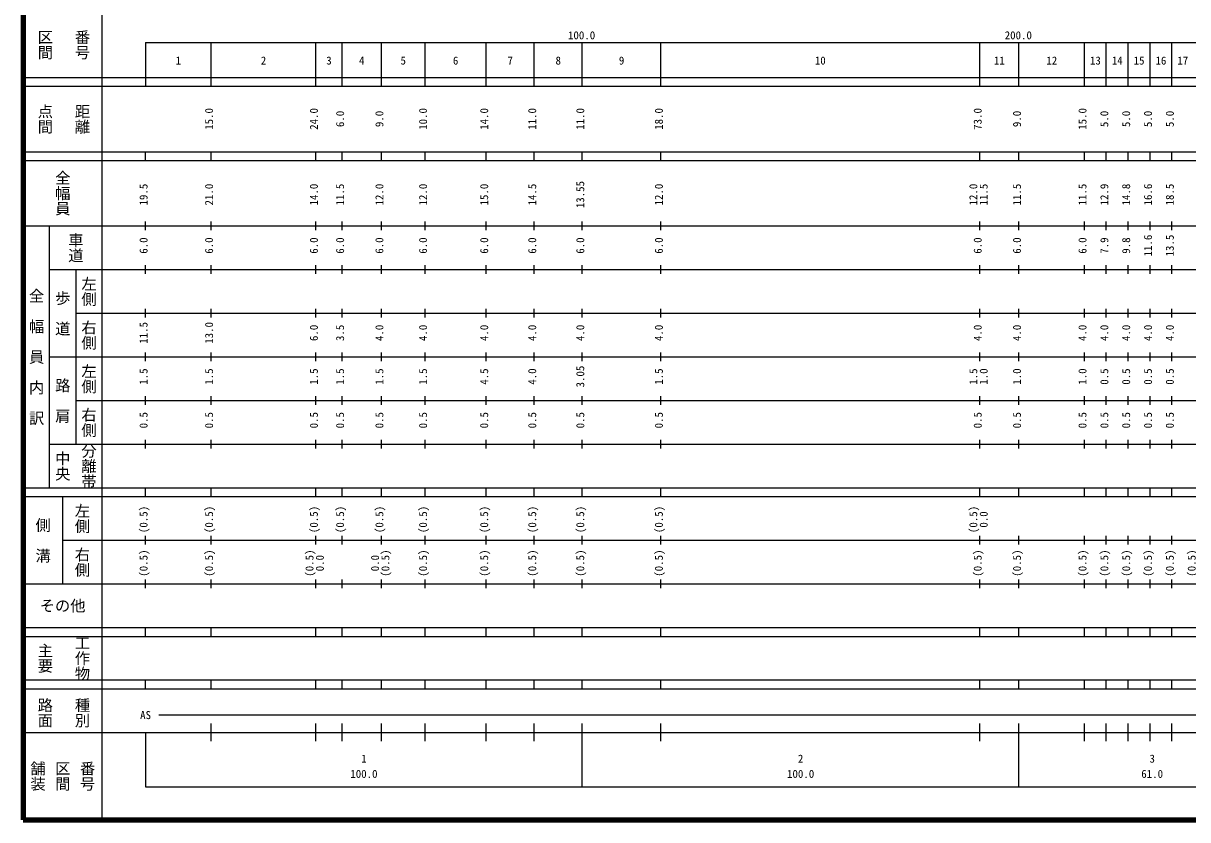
# Model space of a CAD drawing. Units: millimetres on the paper, enlarged 1000 times. Extents: x 40000 to 680000, y 20000 to 380000.
# Drawn here: x 40000 to 306635, y 20000 to 202409 of the extents above; entities that cross this region are included whole.
import ezdxf
from ezdxf.enums import TextEntityAlignment as Align

# ---------------------------------------------------------------- set-up
doc = ezdxf.new("R2010")
doc.units = ezdxf.units.MM
doc.header["$LTSCALE"] = 1000
doc.layers.add('M-TTL', color=2, linetype='Continuous', lineweight=140)
doc.layers.add('M-TTL-BAND', color=7, linetype='Continuous', lineweight=25)
doc.styles.add('@ＭＳ ゴシック', font='')
doc.styles.add('ＭＳ ゴシック', font='')
doc.styles.get('@ＭＳ ゴシック').set_extended_font_data('@MS Gothic')
doc.styles.get('ＭＳ ゴシック').set_extended_font_data('MS Gothic')

msp = doc.modelspace()

# ---------------------------------------------------------------- linework, layer by layer
at = {"layer": 'M-TTL'}
for p, q in [((40000, 380000), (40000, 20000)), ((40000, 20000), (680000, 20000))]:
    msp.add_line(p, q, dxfattribs=at)
at = {"layer": 'M-TTL-BAND'}
for p, q in [((58000, 370000), (58000, 20000)), ((68000, 198000), (579000, 198000)), ((68000, 198000), (68000, 188000)), ((83000, 188000), (83000, 198000)), ((107000, 188000), (107000, 198000)), ((113000, 188000), (113000, 198000)), ((122000, 188000), (122000, 198000)), ((132000, 188000), (132000, 198000)), ((146000, 188000), (146000, 198000)), ((157000, 188000), (157000, 198000)), ((168000, 188000), (168000, 198000)), ((186000, 188000), (186000, 198000)), ((259000, 188000), (259000, 198000)), ((268000, 188000), (268000, 198000)), ((283000, 188000), (283000, 198000)), ((288000, 188000), (288000, 198000)), ((293000, 188000), (293000, 198000)), ((298000, 188000), (298000, 198000)), ((303000, 188000), (303000, 198000)), ((40000, 190000), (579000, 190000)), ((40000, 188000), (579000, 188000)), ((40000, 173000), (579000, 173000)), ((40000, 171000), (579000, 171000)), ((68000, 171000), (68000, 173000)), ((83000, 171000), (83000, 173000)), ((107000, 171000), (107000, 173000)), ((113000, 171000), (113000, 173000)), ((122000, 171000), (122000, 173000)), ((132000, 171000), (132000, 173000)), ((146000, 171000), (146000, 173000)), ((157000, 171000), (157000, 173000)), ((168000, 171000), (168000, 173000)), ((186000, 171000), (186000, 173000)), ((259000, 171000), (259000, 173000)), ((268000, 171000), (268000, 173000)), ((283000, 171000), (283000, 173000)), ((288000, 171000), (288000, 173000)), ((293000, 171000), (293000, 173000)), ((298000, 171000), (298000, 173000)), ((303000, 171000), (303000, 173000)), ((40000, 156000), (579000, 156000)), ((46000, 96000), (46000, 156000)), ((68000, 155000), (68000, 157000)), ((83000, 155000), (83000, 157000)), ((107000, 155000), (107000, 157000)), ((113000, 155000), (113000, 157000)), ((122000, 155000), (122000, 157000)), ((132000, 155000), (132000, 157000)), ((146000, 155000), (146000, 157000)), ((157000, 155000), (157000, 157000)), ((168000, 155000), (168000, 157000)), ((186000, 155000), (186000, 157000)), ((259000, 155000), (259000, 157000)), ((268000, 155000), (268000, 157000)), ((283000, 155000), (283000, 157000)), ((288000, 155000), (288000, 157000)), ((293000, 155000), (293000, 157000)), ((298000, 155000), (298000, 157000)), ((303000, 155000), (303000, 157000)), ((68000, 145000), (68000, 147000)), ((83000, 145000), (83000, 147000)), ((107000, 145000), (107000, 147000)), ((113000, 145000), (113000, 147000)), ((122000, 145000), (122000, 147000)), ((132000, 145000), (132000, 147000)), ((146000, 145000), (146000, 147000)), ((157000, 145000), (157000, 147000)), ((168000, 145000), (168000, 147000)), ((186000, 145000), (186000, 147000)), ((259000, 145000), (259000, 147000)), ((268000, 145000), (268000, 147000)), ((283000, 145000), (283000, 147000)), ((288000, 145000), (288000, 147000)), ((293000, 145000), (293000, 147000)), ((298000, 145000), (298000, 147000)), ((303000, 145000), (303000, 147000)), ((46000, 146000), (579000, 146000)), ((52000, 146000), (52000, 106000)), ((52000, 136000), (579000, 136000)), ((68000, 135000), (68000, 137000)), ((83000, 135000), (83000, 137000)), ((107000, 135000), (107000, 137000)), ((113000, 135000), (113000, 137000)), ((122000, 135000), (122000, 137000)), ((132000, 135000), (132000, 137000)), ((146000, 135000), (146000, 137000)), ((157000, 135000), (157000, 137000)), ((168000, 135000), (168000, 137000)), ((186000, 135000), (186000, 137000)), ((259000, 135000), (259000, 137000)), ((268000, 135000), (268000, 137000)), ((283000, 135000), (283000, 137000)), ((288000, 135000), (288000, 137000)), ((293000, 135000), (293000, 137000)), ((298000, 135000), (298000, 137000)), ((303000, 135000), (303000, 137000)), ((46000, 126000), (579000, 126000)), ((68000, 125000), (68000, 127000)), ((83000, 125000), (83000, 127000)), ((107000, 125000), (107000, 127000)), ((113000, 125000), (113000, 127000)), ((122000, 125000), (122000, 127000)), ((132000, 125000), (132000, 127000)), ((146000, 125000), (146000, 127000)), ((157000, 125000), (157000, 127000)), ((168000, 125000), (168000, 127000)), ((186000, 125000), (186000, 127000)), ((259000, 125000), (259000, 127000)), ((268000, 125000), (268000, 127000)), ((283000, 125000), (283000, 127000)), ((288000, 125000), (288000, 127000)), ((293000, 125000), (293000, 127000)), ((298000, 125000), (298000, 127000)), ((303000, 125000), (303000, 127000)), ((52000, 116000), (579000, 116000)), ((68000, 115000), (68000, 117000)), ((83000, 115000), (83000, 117000)), ((107000, 115000), (107000, 117000)), ((113000, 115000), (113000, 117000)), ((122000, 115000), (122000, 117000)), ((132000, 115000), (132000, 117000)), ((146000, 115000), (146000, 117000)), ((157000, 115000), (157000, 117000)), ((168000, 115000), (168000, 117000)), ((186000, 115000), (186000, 117000)), ((259000, 115000), (259000, 117000)), ((268000, 115000), (268000, 117000)), ((283000, 115000), (283000, 117000)), ((288000, 115000), (288000, 117000)), ((293000, 115000), (293000, 117000)), ((298000, 115000), (298000, 117000)), ((303000, 115000), (303000, 117000)), ((68000, 105000), (68000, 107000)), ((83000, 105000), (83000, 107000)), ((107000, 105000), (107000, 107000)), ((113000, 105000), (113000, 107000)), ((122000, 105000), (122000, 107000)), ((132000, 105000), (132000, 107000)), ((146000, 105000), (146000, 107000)), ((157000, 105000), (157000, 107000)), ((168000, 105000), (168000, 107000)), ((186000, 105000), (186000, 107000)), ((259000, 105000), (259000, 107000)), ((268000, 105000), (268000, 107000)), ((283000, 105000), (283000, 107000)), ((288000, 105000), (288000, 107000)), ((293000, 105000), (293000, 107000)), ((298000, 105000), (298000, 107000)), ((303000, 105000), (303000, 107000)), ((46000, 106000), (579000, 106000)), ((40000, 96000), (579000, 96000)), ((68000, 94000), (68000, 96000)), ((83000, 94000), (83000, 96000)), ((107000, 94000), (107000, 96000)), ((113000, 94000), (113000, 96000)), ((122000, 94000), (122000, 96000)), ((132000, 94000), (132000, 96000)), ((146000, 94000), (146000, 96000)), ((157000, 94000), (157000, 96000)), ((168000, 94000), (168000, 96000)), ((186000, 94000), (186000, 96000)), ((259000, 94000), (259000, 96000)), ((268000, 94000), (268000, 96000)), ((283000, 94000), (283000, 96000)), ((288000, 94000), (288000, 96000)), ((293000, 94000), (293000, 96000)), ((298000, 94000), (298000, 96000)), ((303000, 94000), (303000, 96000)), ((40000, 94000), (579000, 94000)), ((49000, 94000), (49000, 74000)), ((49000, 84000), (579000, 84000)), ((68000, 83000), (68000, 85000)), ((83000, 83000), (83000, 85000)), ((107000, 83000), (107000, 85000)), ((113000, 83000), (113000, 85000)), ((122000, 83000), (122000, 85000)), ((132000, 83000), (132000, 85000)), ((146000, 83000), (146000, 85000)), ((157000, 83000), (157000, 85000)), ((168000, 83000), (168000, 85000)), ((186000, 83000), (186000, 85000)), ((259000, 83000), (259000, 85000)), ((268000, 83000), (268000, 85000)), ((283000, 83000), (283000, 85000)), ((288000, 83000), (288000, 85000)), ((293000, 83000), (293000, 85000)), ((298000, 83000), (298000, 85000)), ((303000, 83000), (303000, 85000)), ((68000, 73000), (68000, 75000)), ((83000, 73000), (83000, 75000)), ((107000, 73000), (107000, 75000)), ((113000, 73000), (113000, 75000)), ((122000, 73000), (122000, 75000)), ((132000, 73000), (132000, 75000)), ((146000, 73000), (146000, 75000)), ((157000, 73000), (157000, 75000)), ((168000, 73000), (168000, 75000)), ((186000, 73000), (186000, 75000)), ((259000, 73000), (259000, 75000)), ((268000, 73000), (268000, 75000)), ((283000, 73000), (283000, 75000)), ((288000, 73000), (288000, 75000)), ((293000, 73000), (293000, 75000)), ((298000, 73000), (298000, 75000)), ((303000, 73000), (303000, 75000)), ((40000, 74000), (579000, 74000)), ((40000, 64000), (579000, 64000)), ((68000, 62000), (68000, 64000)), ((83000, 62000), (83000, 64000)), ((107000, 62000), (107000, 64000)), ((113000, 62000), (113000, 64000)), ((122000, 62000), (122000, 64000)), ((132000, 62000), (132000, 64000)), ((146000, 62000), (146000, 64000)), ((157000, 62000), (157000, 64000)), ((168000, 62000), (168000, 64000)), ((186000, 62000), (186000, 64000)), ((259000, 62000), (259000, 64000)), ((268000, 62000), (268000, 64000)), ((283000, 62000), (283000, 64000)), ((288000, 62000), (288000, 64000)), ((293000, 62000), (293000, 64000)), ((298000, 62000), (298000, 64000)), ((303000, 62000), (303000, 64000)), ((40000, 62000), (579000, 62000)), ((40000, 52000), (579000, 52000)), ((68000, 50000), (68000, 52000)), ((83000, 50000), (83000, 52000)), ((107000, 50000), (107000, 52000)), ((113000, 50000), (113000, 52000)), ((122000, 50000), (122000, 52000)), ((132000, 50000), (132000, 52000)), ((146000, 50000), (146000, 52000)), ((157000, 50000), (157000, 52000)), ((168000, 50000), (168000, 52000)), ((186000, 50000), (186000, 52000)), ((259000, 50000), (259000, 52000)), ((268000, 50000), (268000, 52000)), ((283000, 50000), (283000, 52000)), ((288000, 50000), (288000, 52000)), ((293000, 50000), (293000, 52000)), ((298000, 50000), (298000, 52000)), ((303000, 50000), (303000, 52000)), ((40000, 50000), (579000, 50000)), ((71000, 44000), (532000, 44000)), ((40000, 40000), (579000, 40000)), ((68000, 40000), (68000, 27500)), ((83000, 38000), (83000, 42000)), ((107000, 38000), (107000, 42000)), ((113000, 38000), (113000, 42000)), ((122000, 38000), (122000, 42000)), ((132000, 38000), (132000, 42000)), ((146000, 38000), (146000, 42000)), ((157000, 38000), (157000, 42000)), ((168000, 27500), (168000, 42000)), ((186000, 38000), (186000, 42000)), ((259000, 38000), (259000, 42000)), ((268000, 27500), (268000, 42000)), ((283000, 38000), (283000, 42000)), ((288000, 38000), (288000, 42000)), ((293000, 38000), (293000, 42000)), ((298000, 38000), (298000, 42000)), ((303000, 38000), (303000, 42000)), ((68000, 27500), (579000, 27500))]:
    msp.add_line(p, q, dxfattribs=at)

# ---------------------------------------------------------------- texts
at = {"layer": 'M-TTL-BAND', "style": '@ＭＳ ゴシック'}
for s, p in [('区間', (45000, 197500)), ('番号', (53500, 197500)), ('点間', (45000, 180500)), ('距離', (53500, 180500)), ('全幅員', (49000, 163500)), ('車道', (52000, 151000)), ('左側', (55000, 141000)), ('全\u3000幅\u3000員\u3000内\u3000訳', (43000, 126000)), ('歩\u3000道', (49000, 136000)), ('右側', (55000, 131000)), ('左側', (55000, 121000)), ('路\u3000肩', (49000, 116000)), ('右側', (55000, 111000)), ('中央', (49000, 101000)), ('分離帯', (55000, 101000)), ('左側', (53500, 89000)), ('側\u3000溝', (44500, 84000)), ('右側', (53500, 79000)), ('工作物', (53500, 57000)), ('主要', (45000, 57000)), ('路面', (45000, 44500)), ('種別', (53500, 44500)), ('舗装', (43333, 30000)), ('区間', (49000, 30000)), ('番号', (54667, 30000))]:
    msp.add_text(s, height=2566, rotation=270, dxfattribs=at).set_placement(p, align=Align.MIDDLE_CENTER)
at = {"layer": 'M-TTL-BAND', "style": 'ＭＳ ゴシック'}
for s, p in [('100.0', (167844, 198195)), ('200.0', (267844, 198195)), ('1', (75500, 192405)), ('2', (95000, 192405)), ('3', (110000, 192405)), ('4', (117500, 192405)), ('5', (127000, 192405)), ('6', (139000, 192405)), ('7', (151500, 192405)), ('8', (162500, 192405)), ('9', (177000, 192405)), ('10', (222500, 192405)), ('11', (263500, 192405)), ('12', (275500, 192405)), ('13', (285500, 192405)), ('14', (290500, 192405)), ('15', (295500, 192405)), ('16', (300500, 192405)), ('17', (305500, 192405)), ('AS', (68000, 42500)), ('1', (118000, 32523)), ('2', (218000, 32523)), ('3', (298500, 32523)), ('100.0', (118000, 29033)), ('100.0', (218000, 29033)), ('61.0', (298500, 29033))]:
    msp.add_text(s, height=1833, dxfattribs=at).set_placement(p, align=Align.BOTTOM_CENTER)
for s, p in [('15.0', (84000, 180500)), ('24.0', (108000, 180500)), ('6.0', (114000, 180500)), ('9.0', (123000, 180500)), ('10.0', (133000, 180500)), ('14.0', (147000, 180500)), ('11.0', (158000, 180500)), ('11.0', (169000, 180500)), ('18.0', (187000, 180500)), ('73.0', (260000, 180500)), ('9.0', (269000, 180500)), ('15.0', (284000, 180500)), ('5.0', (289000, 180500)), ('5.0', (294000, 180500)), ('5.0', (299000, 180500)), ('5.0', (304000, 180500)), ('19.5', (69000, 163174)), ('21.0', (84000, 163174)), ('14.0', (108000, 163174)), ('11.5', (114000, 163174)), ('12.0', (123000, 163174)), ('12.0', (133000, 163174)), ('15.0', (147000, 163174)), ('14.5', (158000, 163174)), ('13.55', (169000, 163174)), ('12.0', (187000, 163174)), ('12.0', (259000, 163174)), ('11.5', (261370, 163174)), ('11.5', (269000, 163174)), ('11.5', (284000, 163174)), ('12.9', (289000, 163174)), ('14.8', (294000, 163174)), ('16.6', (299000, 163174)), ('18.5', (304000, 163174)), ('6.0', (69000, 151500)), ('6.0', (84000, 151500)), ('6.0', (108000, 151500)), ('6.0', (114000, 151500)), ('6.0', (123000, 151500)), ('6.0', (133000, 151500)), ('6.0', (147000, 151500)), ('6.0', (158000, 151500)), ('6.0', (169000, 151500)), ('6.0', (187000, 151500)), ('6.0', (260000, 151500)), ('6.0', (269000, 151500)), ('6.0', (284000, 151500)), ('7.9', (289000, 151500)), ('9.8', (294000, 151500)), ('11.6', (299000, 151500)), ('13.5', (304000, 151500)), ('11.5', (69000, 131500)), ('13.0', (84000, 131500)), ('6.0', (108000, 131500)), ('3.5', (114000, 131500)), ('4.0', (123000, 131500)), ('4.0', (133000, 131500)), ('4.0', (147000, 131500)), ('4.0', (158000, 131500)), ('4.0', (169000, 131500)), ('4.0', (187000, 131500)), ('4.0', (260000, 131500)), ('4.0', (269000, 131500)), ('4.0', (284000, 131500)), ('4.0', (289000, 131500)), ('4.0', (294000, 131500)), ('4.0', (299000, 131500)), ('4.0', (304000, 131500)), ('1.5', (69000, 121500)), ('1.5', (84000, 121500)), ('1.5', (108000, 121500)), ('1.5', (114000, 121500)), ('1.5', (123000, 121500)), ('1.5', (133000, 121500)), ('4.5', (147000, 121500)), ('4.0', (158000, 121500)), ('3.05', (169000, 121500)), ('1.5', (187000, 121500)), ('1.5', (259000, 121500)), ('1.0', (261370, 121500)), ('1.0', (269000, 121500)), ('1.0', (284000, 121500)), ('0.5', (289000, 121500)), ('0.5', (294000, 121500)), ('0.5', (299000, 121500)), ('0.5', (304000, 121500)), ('0.5', (69000, 111500)), ('0.5', (84000, 111500)), ('0.5', (108000, 111500)), ('0.5', (114000, 111500)), ('0.5', (123000, 111500)), ('0.5', (133000, 111500)), ('0.5', (147000, 111500)), ('0.5', (158000, 111500)), ('0.5', (169000, 111500)), ('0.5', (187000, 111500)), ('0.5', (260000, 111500)), ('0.5', (269000, 111500)), ('0.5', (284000, 111500)), ('0.5', (289000, 111500)), ('0.5', (294000, 111500)), ('0.5', (299000, 111500)), ('0.5', (304000, 111500)), ('(0.5)', (69000, 88764)), ('(0.5)', (84000, 88764)), ('(0.5)', (108000, 88764)), ('(0.5)', (114000, 88764)), ('(0.5)', (123000, 88764)), ('(0.5)', (133000, 88764)), ('(0.5)', (147000, 88764)), ('(0.5)', (158000, 88764)), ('(0.5)', (169000, 88764)), ('(0.5)', (187000, 88764)), ('(0.5)', (259000, 88764)), ('0.0', (261370, 88764)), ('(0.5)', (69000, 78764)), ('(0.5)', (84000, 78764)), ('(0.5)', (107000, 78764)), ('0.0', (109370, 78764)), ('0.0', (122000, 78764)), ('(0.5)', (124370, 78764)), ('(0.5)', (133000, 78764)), ('(0.5)', (147000, 78764)), ('(0.5)', (158000, 78764)), ('(0.5)', (169000, 78764)), ('(0.5)', (187000, 78764)), ('(0.5)', (260000, 78764)), ('(0.5)', (269000, 78764)), ('(0.5)', (284000, 78764)), ('(0.5)', (289000, 78764)), ('(0.5)', (294000, 78764)), ('(0.5)', (299000, 78764)), ('(0.5)', (304000, 78764)), ('(0.5)', (309000, 78764))]:
    msp.add_text(s, height=1833, rotation=90, dxfattribs=at).set_placement(p, align=Align.BOTTOM_CENTER)
msp.add_text('その他', height=2566, dxfattribs=at).set_placement((49000, 69000), align=Align.MIDDLE_CENTER)

doc.saveas('drawing.dxf')
